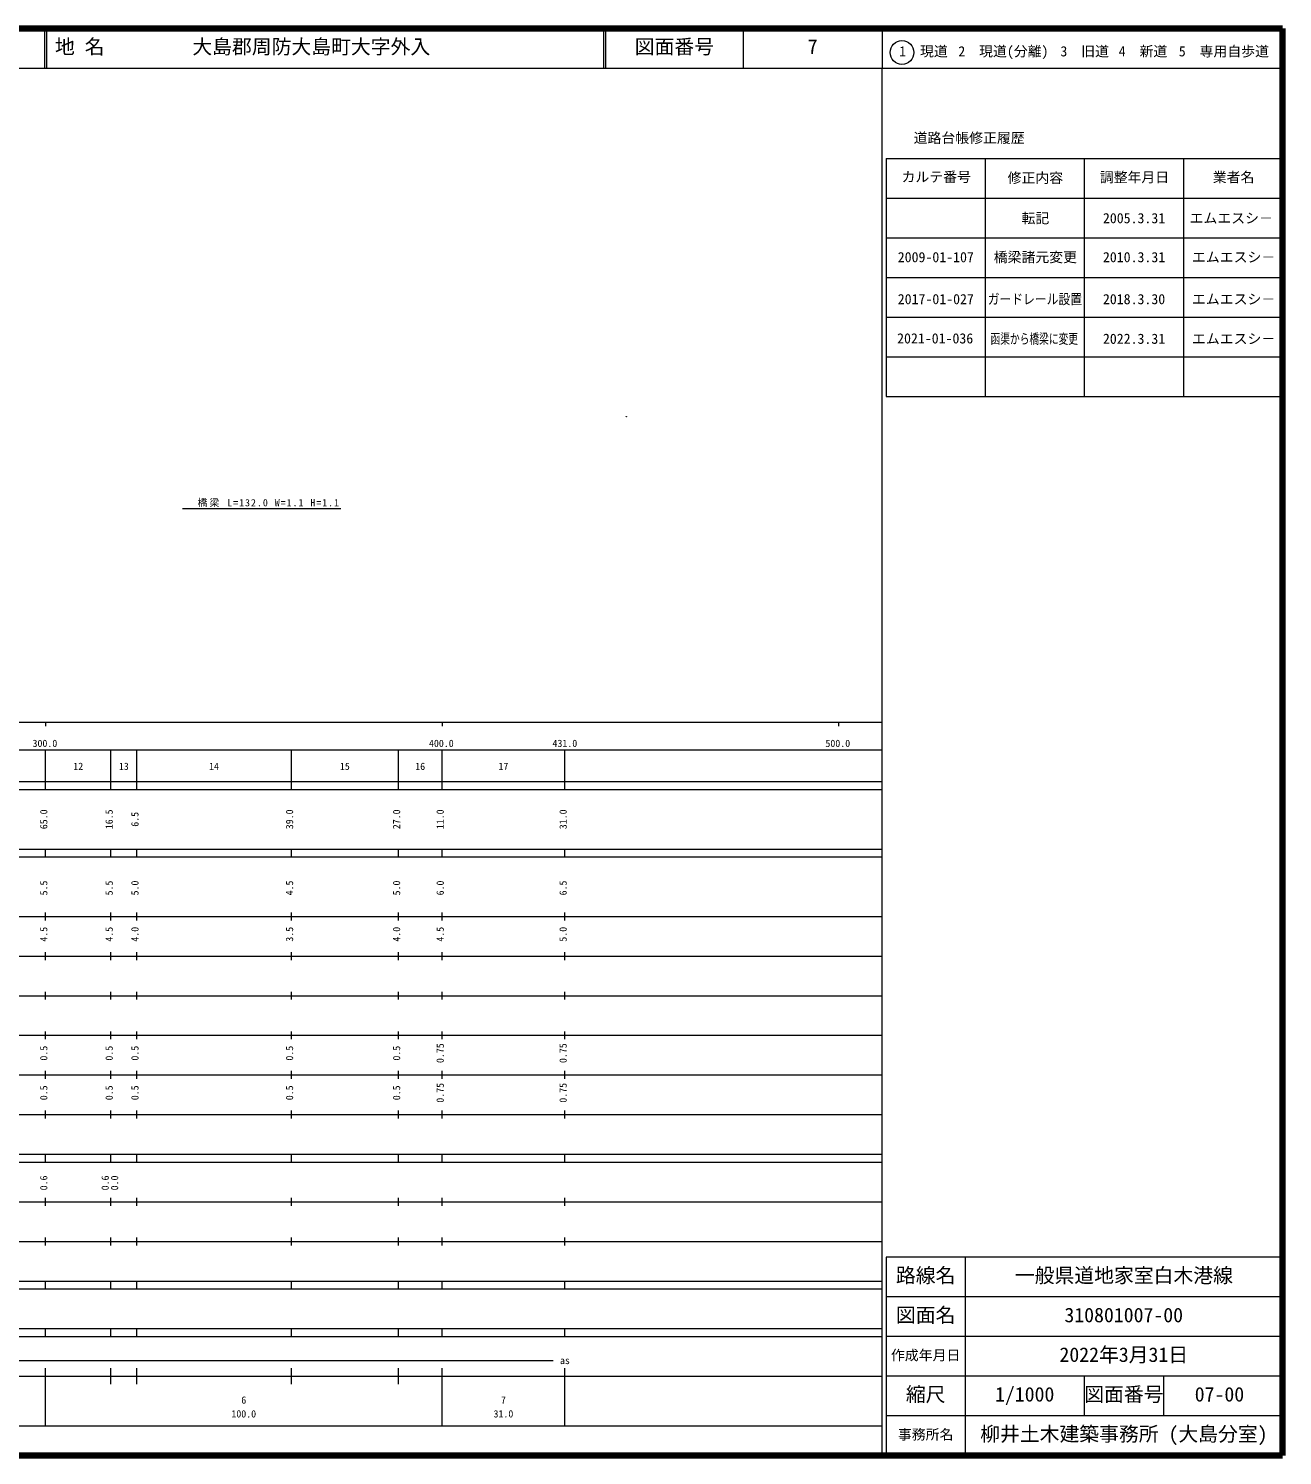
# Model space of a CAD drawing. Units: millimetres on the paper. Extents: x 40 to 680, y 20 to 380.
# Drawn here: x 363.7 to 680, y 20 to 380 of the extents above; entities that cross this region are included whole.
import ezdxf
from ezdxf.enums import TextEntityAlignment as Align

# ---------------------------------------------------------------- set-up
doc = ezdxf.new("R2010")
doc.units = ezdxf.units.MM
for name, color, linetype, lineweight in [('M-BMK-HTXT', 7, 'Continuous', 13), ('M-STR-HTXT', 7, 'Continuous', 13), ('M-TTL', 2, 'Continuous', 140), ('M-TTL-BAND', 7, 'Continuous', 13), ('M-TTL-FRAM', 2, 'Continuous', 13), ('M-TTL-LINE', 7, 'Continuous', 13)]:
    doc.layers.add(name, color=color, linetype=linetype, lineweight=lineweight)
doc.layers.add('M-TTL-TXT', color=7, linetype='Continuous')
doc.styles.add('ＭＳ ゴシック', font='')
doc.styles.get('ＭＳ ゴシック').set_extended_font_data('MS Gothic')

msp = doc.modelspace()

# ---------------------------------------------------------------- linework, layer by layer
at = {"layer": 'M-BMK-HTXT'}
for radius in [0.0313, 0.025, 0.0188, 0.0125, 0.0063]:
    msp.add_circle((514.514, 282.088), radius, dxfattribs=at)
at = {"layer": 'M-STR-HTXT'}
msp.add_line((402.572, 258.893), (442.504, 258.893), dxfattribs=at)
at = {"layer": 'M-TTL'}
for p, q in [((680, 380), (40, 380)), ((680, 20), (680, 380)), ((40, 20), (680, 20))]:
    msp.add_line(p, q, dxfattribs=at)
at = {"layer": 'M-TTL-BAND'}
for p, q in [((579, 20), (579, 370)), ((40, 205), (579, 205)), ((368, 205), (368, 204)), ((468, 205), (468, 204)), ((568, 205), (568, 204)), ((68, 198), (579, 198)), ((368, 188), (368, 198)), ((384.5, 188), (384.5, 198)), ((391, 188), (391, 198)), ((430, 188), (430, 198)), ((457, 188), (457, 198)), ((468, 188), (468, 198)), ((499, 188), (499, 198)), ((40, 190), (579, 190)), ((40, 188), (579, 188)), ((40, 173), (579, 173)), ((368, 171), (368, 173)), ((384.5, 171), (384.5, 173)), ((391, 171), (391, 173)), ((430, 171), (430, 173)), ((457, 171), (457, 173)), ((468, 171), (468, 173)), ((499, 171), (499, 173)), ((40, 171), (579, 171)), ((40, 156), (579, 156)), ((368, 155), (368, 157)), ((384.5, 155), (384.5, 157)), ((391, 155), (391, 157)), ((430, 155), (430, 157)), ((457, 155), (457, 157)), ((468, 155), (468, 157)), ((499, 155), (499, 157)), ((46, 146), (579, 146)), ((368, 145), (368, 147)), ((384.5, 145), (384.5, 147)), ((391, 145), (391, 147)), ((430, 145), (430, 147)), ((457, 145), (457, 147)), ((468, 145), (468, 147)), ((499, 145), (499, 147)), ((368, 135), (368, 137)), ((384.5, 135), (384.5, 137)), ((391, 135), (391, 137)), ((430, 135), (430, 137)), ((457, 135), (457, 137)), ((468, 135), (468, 137)), ((499, 135), (499, 137)), ((52, 136), (579, 136)), ((46, 126), (579, 126)), ((368, 125), (368, 127)), ((384.5, 125), (384.5, 127)), ((391, 125), (391, 127)), ((430, 125), (430, 127)), ((457, 125), (457, 127)), ((468, 125), (468, 127)), ((499, 125), (499, 127)), ((52, 116), (579, 116)), ((368, 115), (368, 117)), ((384.5, 115), (384.5, 117)), ((391, 115), (391, 117)), ((430, 115), (430, 117)), ((457, 115), (457, 117)), ((468, 115), (468, 117)), ((499, 115), (499, 117)), ((46, 106), (579, 106)), ((368, 105), (368, 107)), ((384.5, 105), (384.5, 107)), ((391, 105), (391, 107)), ((430, 105), (430, 107)), ((457, 105), (457, 107)), ((468, 105), (468, 107)), ((499, 105), (499, 107)), ((40, 96), (579, 96)), ((40, 94), (579, 94)), ((368, 94), (368, 96)), ((384.5, 94), (384.5, 96)), ((391, 94), (391, 96)), ((430, 94), (430, 96)), ((457, 94), (457, 96)), ((468, 94), (468, 96)), ((499, 94), (499, 96)), ((49, 84), (579, 84)), ((368, 83), (368, 85)), ((384.5, 83), (384.5, 85)), ((391, 83), (391, 85)), ((430, 83), (430, 85)), ((457, 83), (457, 85)), ((468, 83), (468, 85)), ((499, 83), (499, 85)), ((40, 74), (579, 74)), ((368, 73), (368, 75)), ((384.5, 73), (384.5, 75)), ((391, 73), (391, 75)), ((430, 73), (430, 75)), ((457, 73), (457, 75)), ((468, 73), (468, 75)), ((499, 73), (499, 75)), ((40, 64), (579, 64)), ((40, 62), (579, 62)), ((368, 62), (368, 64)), ((384.5, 62), (384.5, 64)), ((391, 62), (391, 64)), ((430, 62), (430, 64)), ((457, 62), (457, 64)), ((468, 62), (468, 64)), ((499, 62), (499, 64)), ((40, 52), (579, 52)), ((368, 50), (368, 52)), ((384.5, 50), (384.5, 52)), ((391, 50), (391, 52)), ((430, 50), (430, 52)), ((457, 50), (457, 52)), ((468, 50), (468, 52)), ((499, 50), (499, 52)), ((40, 50), (579, 50)), ((71, 44), (496, 44)), ((40, 40), (579, 40)), ((368, 27.5), (368, 42)), ((384.5, 38), (384.5, 42)), ((391, 38), (391, 42)), ((430, 38), (430, 42)), ((457, 38), (457, 42)), ((468, 27.5), (468, 42)), ((499, 27.5), (499, 42)), ((68, 27.5), (579, 27.5))]:
    msp.add_line(p, q, dxfattribs=at)
at = {"layer": 'M-TTL-FRAM'}
msp.add_line((580, 347.197), (680, 347.197), dxfattribs=at)
for points in [[(580, 347.197), (580, 287.197), (680, 287.197)], [(680, 70), (580, 70), (580, 20)]]:
    msp.add_lwpolyline(points, dxfattribs=at)
at = {"layer": 'M-TTL-LINE'}
for p, q in [((367.75, 380), (367.75, 370)), ((368.25, 380), (368.25, 370)), ((508.747, 380), (508.747, 370)), ((509.247, 380), (509.247, 370)), ((543.996, 380), (543.996, 370)), ((579, 380), (579, 370)), ((40, 370), (680, 370)), ((605, 347.197), (605, 287.197)), ((630, 347.197), (630, 287.197)), ((655, 347.197), (655, 287.197)), ((580, 337.197), (680, 337.197)), ((580, 327.197), (680, 327.197)), ((580, 317.197), (680, 317.197)), ((580, 307.197), (680, 307.197)), ((580, 297.197), (680, 297.197)), ((600, 70), (600, 20)), ((680, 60), (580, 60)), ((680, 50), (580, 50)), ((680, 40), (580, 40)), ((630, 40), (630, 30)), ((650, 40), (650, 30)), ((680, 30), (580, 30))]:
    msp.add_line(p, q, dxfattribs=at)
msp.add_circle((584.031, 373.958), 3, dxfattribs=at)

# ---------------------------------------------------------------- texts
at = {"layer": 'M-STR-HTXT', "insert": (406.344, 259.25), "char_height": 1.833, "attachment_point": 7, "style": 'ＭＳ ゴシック'}
msp.add_mtext('\\T1.2;橋梁\\~L=132.0\\~W=1.1\\~H=1.1', dxfattribs=at)
at = {"layer": 'M-TTL-BAND', "style": 'ＭＳ ゴシック'}
for s, p in [('300.0', (364.719, 198.195)), ('400.0', (464.719, 198.195)), ('431.0', (495.875, 198.195)), ('500.0', (564.719, 198.195)), ('12', (375, 192.405)), ('13', (386.5, 192.405)), ('14', (409.25, 192.405)), ('15', (442.25, 192.405)), ('16', (461.25, 192.405)), ('17', (482.25, 192.405)), ('as', (497.75, 42.5)), ('6', (417.375, 32.523)), ('7', (482.875, 32.523)), ('100.0', (414.875, 29.033)), ('31.0', (481, 29.033))]:
    msp.add_text(s, height=1.833, dxfattribs=at).set_placement(p, align=Align.BOTTOM_LEFT)
for s, p in [('65.0', (369, 178)), ('16.5', (385.5, 178)), ('6.5', (392, 178.625)), ('39.0', (431, 178)), ('27.0', (458, 178)), ('11.0', (469, 178)), ('31.0', (500, 178)), ('5.5', (369, 161.299)), ('5.5', (385.5, 161.299)), ('5.0', (392, 161.299)), ('4.5', (431, 161.299)), ('5.0', (458, 161.299)), ('6.0', (469, 161.299)), ('6.5', (500, 161.299)), ('4.5', (369, 149.625)), ('4.5', (385.5, 149.625)), ('4.0', (392, 149.625)), ('3.5', (431, 149.625)), ('4.0', (458, 149.625)), ('4.5', (469, 149.625)), ('5.0', (500, 149.625)), ('0.5', (369, 119.625)), ('0.5', (385.5, 119.625)), ('0.5', (392, 119.625)), ('0.5', (431, 119.625)), ('0.5', (458, 119.625)), ('0.75', (469, 119)), ('0.75', (500, 119)), ('0.5', (369, 109.625)), ('0.5', (385.5, 109.625)), ('0.5', (392, 109.625)), ('0.5', (431, 109.625)), ('0.5', (458, 109.625)), ('0.75', (469, 109)), ('0.75', (500, 109)), ('0.6', (369, 86.889)), ('0.6', (384.5, 86.889)), ('0.0', (386.87, 86.889))]:
    msp.add_text(s, height=1.833, rotation=90, dxfattribs=at).set_placement(p, align=Align.BOTTOM_LEFT)
at = {"layer": 'M-TTL-TXT', "style": 'ＭＳ ゴシック'}
for s, height, p in [('地 名', 3.666, (370.38, 372.5)), ('大島郡周防大島町大字外入', 3.666, (405.024, 372.5)), ('図面番号', 3.666, (516.621, 372.5)), ('7', 3.666, (560.246, 372.5)), ('1\u3000現道', 2.566, (583.323, 372.208)), ('2\u3000現道(分離)', 2.566, (598.244, 372.208)), ('3\u3000旧道', 2.566, (623.996, 372.208)), ('4\u3000新道', 2.566, (638.699, 372.208)), ('5\u3000専用自歩道', 2.566, (653.853, 372.208)), ('道路台帳修正履歴', 2.566, (586.968, 350.363)), ('カルテ番号', 2.566, (583.925, 340.527)), ('修正内容', 2.566, (610.675, 340.273)), ('調整年月日', 2.566, (633.925, 340.447)), ('業者名', 2.566, (662.425, 340.447)), ('転記', 2.566, (614.175, 330.114)), ('2005.3.31', 2.566, (634.712, 330.114)), ('エムエスシ－', 2.566, (656.577, 330.114)), ('2009-01-107', 2.566, (582.962, 320.279)), ('橋梁諸元変更', 2.566, (607.175, 320.279)), ('2010.3.31', 2.566, (634.712, 320.279)), ('エムエスシ－', 2.566, (657.175, 320.279)), ('2017-01-027', 2.566, (582.962, 309.686)), ('2018.3.30', 2.566, (634.712, 309.686)), ('エムエスシ－', 2.566, (657.175, 309.686)), ('2021-01-036', 2.566, (582.801, 299.782)), ('2022.3.31', 2.566, (634.712, 299.686)), ('エムエスシ－', 2.566, (657.175, 299.686)), ('路線名', 3.666, (582.5, 62.5)), ('路線名', 3.666, (582.5, 62.5)), ('一般県道地家室白木港線', 3.666, (612.5, 62.5)), ('図面名', 3.666, (582.5, 52.5)), ('図面名', 3.666, (582.5, 52.5)), ('310801007-00', 3.666, (625, 52.5)), ('作成年月日', 2.566, (581.25, 43.25)), ('作成年月日', 2.566, (581.25, 43.25)), ('2022年3月31日', 3.666, (623.75, 42.5)), ('縮尺', 3.666, (585, 32.5)), ('縮尺', 3.666, (585, 32.5)), ('1/1000', 3.666, (607.5, 32.5)), ('図面番号', 3.666, (630, 32.5)), ('図面番号', 3.666, (630, 32.5)), ('07-00', 3.666, (657.875, 32.5)), ('事務所名', 2.566, (583, 23.25)), ('事務所名', 2.566, (583, 23.25)), ('柳井土木建築事務所 (大島分室)', 3.666, (603.75, 22.5))]:
    msp.add_text(s, height=height, dxfattribs=at).set_placement(p, align=Align.BOTTOM_LEFT)
for s, width, p in [('ガードレール設置', 0.85, (605.65, 309.686)), ('函渠から橋梁に変更', 0.7, (606.375, 299.686))]:
    msp.add_text(s, height=2.566, dxfattribs=dict(at, width=width)).set_placement(p, align=Align.BOTTOM_LEFT)

doc.saveas('drawing.dxf')
